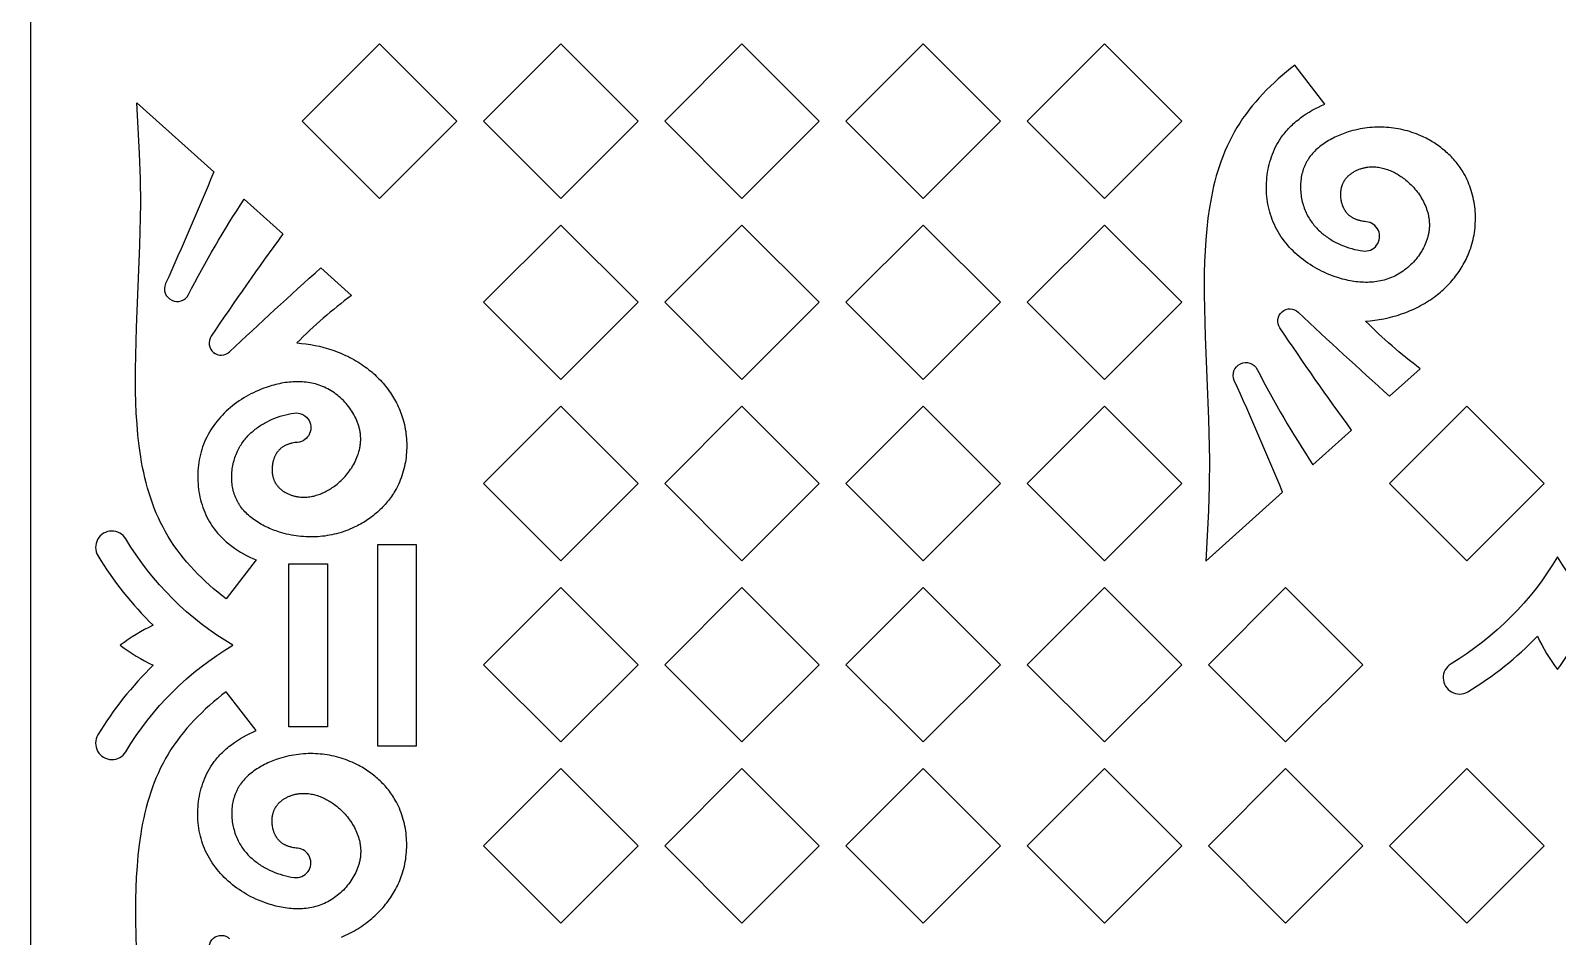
# Model space of a CAD drawing. Extents: x 15850 to 16789, y -660 to 1170.
# Drawn here: x 15850.3 to 16319.7, y -413.4 to -134.8 of the extents above; entities that cross this region are included whole.
import ezdxf

# ---------------------------------------------------------------- set-up
doc = ezdxf.new("R2010")
doc.units = 0
doc.layers.get('0').update_dxf_attribs({"linetype": 'CONTINUOUS'})

msp = doc.modelspace()

# ---------------------------------------------------------------- linework, layer by layer
for points in [[(15850.26, -659.93), (16789.06, -659.93), (16789.06, 1170.21), (15850.26, 1170.21)], [(15933.79, -162.68), (15957.55, -186.44), (15981.31, -162.68), (15957.55, -138.92)], [(15989.5, -162.68), (16013.26, -186.44), (16037.02, -162.68), (16013.26, -138.92)], [(16045.21, -162.68), (16068.97, -186.44), (16092.73, -162.68), (16068.97, -138.92)], [(16100.92, -162.68), (16124.68, -186.44), (16148.44, -162.68), (16124.68, -138.92)], [(16156.63, -162.68), (16180.39, -186.44), (16204.15, -162.68), (16180.39, -138.92)], [(15989.5, -218.39), (16013.26, -242.15), (16037.02, -218.39), (16013.26, -194.63)], [(16045.21, -218.39), (16068.97, -242.15), (16092.73, -218.39), (16068.97, -194.63)], [(16100.92, -218.39), (16124.68, -242.15), (16148.44, -218.39), (16124.68, -194.63)], [(16156.63, -218.39), (16180.39, -242.15), (16204.15, -218.39), (16180.39, -194.63)], [(15989.5, -274.09), (16013.26, -297.85), (16037.02, -274.09), (16013.26, -250.34)], [(16045.21, -274.09), (16068.97, -297.85), (16092.73, -274.09), (16068.97, -250.34)], [(16100.92, -274.09), (16124.68, -297.85), (16148.44, -274.09), (16124.68, -250.34)], [(16156.63, -274.09), (16180.39, -297.85), (16204.15, -274.09), (16180.39, -250.34)], [(16268.05, -274.09), (16291.81, -297.85), (16315.56, -274.09), (16291.81, -250.34)], [(15968.85, -292.83), (15968.85, -354.85), (15957.01, -354.85), (15957.01, -292.83)], [(15941.54, -298.79), (15941.54, -348.89), (15929.7, -348.89), (15929.7, -298.79)], [(15989.5, -329.8), (16013.26, -353.56), (16037.02, -329.8), (16013.26, -306.04)], [(16045.21, -329.8), (16068.97, -353.56), (16092.73, -329.8), (16068.97, -306.04)], [(16100.92, -329.8), (16124.68, -353.56), (16148.44, -329.8), (16124.68, -306.04)], [(16156.63, -329.8), (16180.39, -353.56), (16204.15, -329.8), (16180.39, -306.04)], [(16212.34, -329.8), (16236.1, -353.56), (16259.86, -329.8), (16236.1, -306.04)], [(15989.5, -385.51), (16013.26, -409.27), (16037.02, -385.51), (16013.26, -361.75)], [(16045.21, -385.51), (16068.97, -409.27), (16092.73, -385.51), (16068.97, -361.75)], [(16100.92, -385.51), (16124.68, -409.27), (16148.44, -385.51), (16124.68, -361.75)], [(16156.63, -385.51), (16180.39, -409.27), (16204.15, -385.51), (16180.39, -361.75)], [(16212.34, -385.51), (16236.1, -409.27), (16259.86, -385.51), (16236.1, -361.75)], [(16268.05, -385.51), (16291.81, -409.27), (16315.56, -385.51), (16291.81, -361.75)]]:
    msp.add_lwpolyline(points, close=True)
for points in [[(16238.92, -145.48), (16237.63, -146.49), (16236.35, -147.53), (16235.09, -148.59), (16233.85, -149.68), (16232.63, -150.8), (16231.43, -151.93), (16230.25, -153.1), (16229.1, -154.29), (16227.98, -155.5), (16226.89, -156.74), (16225.84, -158), (16224.81, -159.28), (16223.83, -160.59), (16222.88, -161.92), (16221.97, -163.28), (16221.11, -164.66), (16220.29, -166.06), (16219.52, -167.48), (16218.79, -168.92), (16218.1, -170.38), (16217.45, -171.87), (16216.85, -173.37), (16216.27, -174.88), (16215.74, -176.42), (16215.24, -177.97), (16214.78, -179.53), (16214.35, -181.11), (16213.96, -182.71), (16213.59, -184.31), (16213.26, -185.93), (16212.95, -187.55), (16212.68, -189.19), (16212.2, -192.49), (16211.82, -195.82), (16211.53, -199.17), (16211.32, -202.54), (16211.17, -205.91), (16211.09, -209.29), (16211.07, -216.02), (16211.37, -228.93), (16212.43, -254.28), (16212.67, -266.92), (16212.59, -274.66), (16212.34, -282.43), (16211.52, -297.96), (16235.16, -276.75, 0.007496), (16220.32, -242.41, -0.975292), (16227.35, -239.03, 0.027938), (16244.5, -268.38), (16256.39, -257.71, -0.009727), (16234.32, -226.22, -0.894674), (16239.99, -221.42, 0.006154), (16268.03, -247.26), (16277.47, -238.79, -0.038203), (16260.69, -224.16), (16262.08, -224.04), (16263.47, -223.88), (16264.87, -223.68), (16266.26, -223.43), (16267.64, -223.13), (16269.01, -222.78), (16270.37, -222.39), (16271.72, -221.96), (16272.39, -221.72), (16273.06, -221.47), (16273.72, -221.22), (16274.37, -220.94), (16275.02, -220.66), (16275.67, -220.37), (16276.31, -220.06), (16276.94, -219.74), (16277.57, -219.41), (16278.19, -219.07), (16278.81, -218.72), (16279.41, -218.35), (16280.01, -217.97), (16280.6, -217.58), (16281.19, -217.18), (16281.76, -216.76), (16282.25, -216.4), (16282.74, -216.02), (16283.22, -215.63), (16283.69, -215.24), (16284.15, -214.84), (16284.6, -214.43), (16285.05, -214.01), (16285.49, -213.58), (16285.92, -213.14), (16286.35, -212.7), (16286.76, -212.25), (16287.17, -211.79), (16287.57, -211.32), (16287.96, -210.85), (16288.34, -210.37), (16288.71, -209.88), (16289.07, -209.38), (16289.42, -208.88), (16289.76, -208.37), (16290.09, -207.85), (16290.41, -207.33), (16290.72, -206.8), (16291.01, -206.27), (16291.3, -205.73), (16291.57, -205.18), (16291.84, -204.63), (16292.09, -204.07), (16292.33, -203.5), (16292.56, -202.93), (16292.77, -202.36), (16292.98, -201.78), (16293.16, -201.19), (16293.37, -200.5), (16293.56, -199.81), (16293.73, -199.1), (16293.88, -198.4), (16294.01, -197.69), (16294.13, -196.97), (16294.23, -196.25), (16294.31, -195.53), (16294.37, -194.81), (16294.41, -194.08), (16294.44, -193.35), (16294.45, -192.63), (16294.44, -191.9), (16294.42, -191.17), (16294.37, -190.45), (16294.31, -189.72), (16294.23, -189), (16294.13, -188.28), (16294.02, -187.56), (16293.88, -186.85), (16293.73, -186.14), (16293.57, -185.44), (16293.38, -184.74), (16293.18, -184.04), (16292.95, -183.36), (16292.71, -182.68), (16292.46, -182.01), (16292.18, -181.35), (16291.89, -180.69), (16291.58, -180.05), (16291.25, -179.41), (16290.9, -178.79), (16290.63, -178.32), (16290.35, -177.87), (16290.06, -177.42), (16289.76, -176.98), (16289.45, -176.54), (16289.13, -176.11), (16288.8, -175.69), (16288.47, -175.27), (16288.12, -174.86), (16287.77, -174.46), (16287.41, -174.06), (16287.04, -173.67), (16286.66, -173.29), (16286.28, -172.92), (16285.89, -172.55), (16285.49, -172.19), (16285.09, -171.84), (16284.67, -171.49), (16284.26, -171.15), (16283.83, -170.82), (16283.4, -170.5), (16282.97, -170.19), (16282.52, -169.88), (16282.08, -169.58), (16281.62, -169.29), (16281.17, -169.01), (16280.7, -168.73), (16280.24, -168.47), (16279.77, -168.21), (16279.29, -167.96), (16278.33, -167.49), (16277.66, -167.18), (16276.99, -166.9), (16276.31, -166.63), (16275.63, -166.37), (16274.94, -166.13), (16274.25, -165.91), (16273.55, -165.7), (16272.84, -165.52), (16272.13, -165.34), (16271.42, -165.19), (16270.71, -165.05), (16269.99, -164.92), (16269.26, -164.82), (16268.54, -164.73), (16267.81, -164.65), (16267.08, -164.59), (16266.35, -164.56), (16265.61, -164.53), (16264.88, -164.53), (16264.14, -164.54), (16263.4, -164.57), (16262.67, -164.61), (16261.93, -164.67), (16261.19, -164.75), (16260.45, -164.85), (16259.72, -164.96), (16258.98, -165.09), (16258.25, -165.24), (16257.52, -165.41), (16256.79, -165.59), (16256.06, -165.79), (16255.33, -166.01), (16254.29, -166.36), (16253.77, -166.55), (16253.25, -166.75), (16252.74, -166.95), (16252.23, -167.17), (16251.73, -167.4), (16251.23, -167.63), (16250.74, -167.87), (16250.25, -168.13), (16249.77, -168.39), (16249.3, -168.66), (16248.83, -168.95), (16248.37, -169.24), (16247.92, -169.54), (16247.48, -169.85), (16247.05, -170.17), (16246.63, -170.5), (16246.22, -170.84), (16245.82, -171.19), (16245.43, -171.55), (16245.06, -171.92), (16244.69, -172.29), (16244.34, -172.68), (16244.01, -173.08), (16243.68, -173.49), (16243.37, -173.9), (16243.23, -174.11), (16243.08, -174.33), (16242.94, -174.55), (16242.8, -174.77), (16242.67, -174.99), (16242.54, -175.21), (16242.42, -175.44), (16242.3, -175.67), (16242.18, -175.9), (16242.07, -176.13), (16241.97, -176.36), (16241.87, -176.58), (16241.78, -176.81), (16241.69, -177.03), (16241.52, -177.49), (16241.37, -177.96), (16241.23, -178.44), (16241.11, -178.92), (16241, -179.4), (16240.91, -179.9), (16240.83, -180.39), (16240.77, -180.89), (16240.72, -181.39), (16240.68, -181.9), (16240.66, -182.41), (16240.66, -182.92), (16240.66, -183.43), (16240.69, -183.94), (16240.72, -184.45), (16240.77, -184.96), (16240.83, -185.47), (16240.91, -185.98), (16241, -186.48), (16241.1, -186.99), (16241.22, -187.49), (16241.35, -187.98), (16241.49, -188.48), (16241.65, -188.96), (16241.82, -189.45), (16242, -189.92), (16242.2, -190.39), (16242.4, -190.85), (16242.62, -191.31), (16242.85, -191.76), (16243.07, -192.14), (16243.29, -192.51), (16243.52, -192.88), (16243.75, -193.24), (16244, -193.6), (16244.26, -193.95), (16244.52, -194.29), (16244.79, -194.63), (16245.07, -194.96), (16245.35, -195.28), (16245.65, -195.6), (16245.94, -195.91), (16246.25, -196.21), (16246.56, -196.51), (16246.88, -196.8), (16247.21, -197.08), (16247.54, -197.36), (16247.88, -197.63), (16248.22, -197.89), (16248.57, -198.15), (16248.92, -198.4), (16249.28, -198.64), (16249.64, -198.88), (16250.01, -199.11), (16250.38, -199.33), (16250.75, -199.55), (16251.13, -199.75), (16251.51, -199.96), (16252.29, -200.34), (16253.07, -200.7), (16253.89, -201.04), (16254.72, -201.35), (16255.56, -201.63), (16256.4, -201.88), (16257.25, -202.1), (16258.11, -202.29), (16258.97, -202.46), (16259.83, -202.6, 1.025614), (16260.87, -193.61), (16260.47, -193.57), (16260.06, -193.51), (16259.66, -193.45), (16259.27, -193.37), (16259.07, -193.32), (16258.88, -193.28), (16258.69, -193.23), (16258.5, -193.17), (16258.31, -193.11), (16258.13, -193.05), (16257.94, -192.99), (16257.76, -192.92), (16257.58, -192.85), (16257.41, -192.77), (16257.23, -192.69), (16257.06, -192.61), (16256.89, -192.52), (16256.73, -192.43), (16256.56, -192.33), (16256.4, -192.23), (16256.24, -192.13), (16256.09, -192.02), (16255.94, -191.91), (16255.79, -191.79), (16255.64, -191.67), (16255.5, -191.55), (16255.37, -191.42), (16255.23, -191.28), (16255.13, -191.17), (16255.02, -191.06), (16254.92, -190.94), (16254.82, -190.82), (16254.73, -190.69), (16254.64, -190.57), (16254.55, -190.44), (16254.46, -190.31), (16254.37, -190.18), (16254.29, -190.04), (16254.21, -189.9), (16254.13, -189.76), (16254.06, -189.62), (16253.98, -189.48), (16253.91, -189.33), (16253.85, -189.18), (16253.78, -189.03), (16253.72, -188.88), (16253.66, -188.73), (16253.6, -188.58), (16253.55, -188.42), (16253.5, -188.26), (16253.45, -188.11), (16253.4, -187.95), (16253.31, -187.62), (16253.24, -187.3), (16253.18, -186.97), (16253.13, -186.64), (16253.09, -186.3), (16253.06, -185.97), (16253.04, -185.63), (16253.03, -185.3), (16253.04, -184.96), (16253.04, -184.79), (16253.05, -184.63), (16253.07, -184.46), (16253.08, -184.3), (16253.1, -184.13), (16253.12, -183.97), (16253.15, -183.8), (16253.17, -183.64), (16253.2, -183.48), (16253.24, -183.32), (16253.27, -183.16), (16253.31, -183), (16253.36, -182.84), (16253.4, -182.68), (16253.45, -182.53), (16253.5, -182.38), (16253.56, -182.22), (16253.62, -182.07), (16253.68, -181.93), (16253.74, -181.78), (16253.81, -181.63), (16253.88, -181.49), (16253.94, -181.38), (16253.99, -181.27), (16254.06, -181.17), (16254.12, -181.06), (16254.18, -180.96), (16254.25, -180.85), (16254.39, -180.65), (16254.53, -180.45), (16254.68, -180.26), (16254.84, -180.07), (16255, -179.88), (16255.17, -179.71), (16255.35, -179.53), (16255.53, -179.36), (16255.72, -179.2), (16255.91, -179.04), (16256.1, -178.89), (16256.3, -178.74), (16256.51, -178.6), (16256.71, -178.46), (16256.93, -178.33), (16257.14, -178.2), (16257.36, -178.08), (16257.58, -177.97), (16257.81, -177.85), (16258.03, -177.75), (16258.27, -177.65), (16258.5, -177.55), (16258.73, -177.46), (16258.97, -177.38), (16259.21, -177.3), (16259.44, -177.22), (16259.68, -177.16), (16259.92, -177.09), (16260.17, -177.03), (16260.37, -176.99), (16260.57, -176.95), (16260.77, -176.91), (16260.98, -176.88), (16261.18, -176.85), (16261.38, -176.82), (16261.79, -176.78), (16262.2, -176.76), (16262.6, -176.74), (16263.01, -176.74), (16263.42, -176.76), (16263.82, -176.78), (16264.23, -176.82), (16264.64, -176.88), (16265.04, -176.94), (16265.44, -177.02), (16265.84, -177.11), (16266.24, -177.21), (16266.64, -177.32), (16267.04, -177.44), (16267.43, -177.58), (16267.82, -177.72), (16268.21, -177.88), (16268.6, -178.04), (16268.98, -178.21), (16269.36, -178.4), (16269.74, -178.59), (16270.11, -178.79), (16270.48, -179.01), (16270.84, -179.23), (16271.2, -179.45), (16271.56, -179.69), (16271.91, -179.93), (16272.26, -180.19), (16272.6, -180.45), (16273.04, -180.8), (16273.48, -181.16), (16273.9, -181.53), (16274.31, -181.91), (16274.71, -182.31), (16275.11, -182.71), (16275.49, -183.13), (16275.86, -183.55), (16276.21, -183.98), (16276.56, -184.42), (16276.89, -184.87), (16277.21, -185.33), (16277.52, -185.79), (16277.81, -186.26), (16278.09, -186.74), (16278.35, -187.22), (16278.6, -187.71), (16278.83, -188.21), (16279.05, -188.71), (16279.25, -189.21), (16279.44, -189.72), (16279.61, -190.23), (16279.76, -190.75), (16279.89, -191.27), (16280, -191.79), (16280.05, -192.05), (16280.1, -192.31), (16280.14, -192.58), (16280.18, -192.84), (16280.21, -193.1), (16280.24, -193.37), (16280.26, -193.63), (16280.27, -193.89), (16280.29, -194.16), (16280.29, -194.42), (16280.29, -194.69), (16280.29, -194.95), (16280.28, -195.22), (16280.27, -195.48), (16280.25, -195.76), (16280.22, -196.05), (16280.19, -196.34), (16280.15, -196.62), (16280.1, -196.9), (16280.05, -197.19), (16279.99, -197.47), (16279.93, -197.75), (16279.86, -198.03), (16279.79, -198.32), (16279.71, -198.6), (16279.63, -198.87), (16279.54, -199.15), (16279.44, -199.43), (16279.34, -199.71), (16279.24, -199.98), (16279.01, -200.52), (16278.77, -201.06), (16278.5, -201.6), (16278.22, -202.12), (16277.92, -202.64), (16277.6, -203.15), (16277.27, -203.65), (16276.92, -204.15), (16276.56, -204.63), (16276.18, -205.1), (16275.78, -205.56), (16275.38, -206.01), (16274.96, -206.45), (16274.52, -206.88), (16274.08, -207.29), (16273.63, -207.69), (16273.16, -208.07), (16272.68, -208.44), (16272.2, -208.8), (16271.71, -209.14), (16271.2, -209.46), (16270.69, -209.76), (16270.18, -210.05), (16269.66, -210.32), (16269.12, -210.57), (16268.59, -210.8), (16268.04, -211.01), (16267.49, -211.21), (16266.94, -211.39), (16266.38, -211.55), (16265.82, -211.69), (16265.26, -211.82), (16264.69, -211.93), (16264.12, -212.02), (16263.54, -212.1), (16262.96, -212.16), (16262.38, -212.2), (16261.8, -212.23), (16261.22, -212.25), (16260.63, -212.25), (16260.04, -212.23), (16259.46, -212.21), (16258.87, -212.16), (16258.28, -212.11), (16257.69, -212.04), (16257.1, -211.96), (16256.51, -211.87), (16255.92, -211.76), (16255.34, -211.64), (16254.75, -211.51), (16254.17, -211.37), (16253.58, -211.22), (16253, -211.06), (16252.43, -210.89), (16251.28, -210.51), (16250.48, -210.22), (16249.68, -209.92), (16248.89, -209.59), (16248.1, -209.24), (16247.33, -208.88), (16246.57, -208.5), (16245.82, -208.1), (16245.07, -207.68), (16244.34, -207.25), (16243.62, -206.8), (16242.92, -206.33), (16242.22, -205.84), (16241.54, -205.34), (16240.88, -204.82), (16240.23, -204.29), (16239.59, -203.74), (16238.97, -203.17), (16238.37, -202.59), (16237.78, -202), (16237.21, -201.39), (16236.66, -200.76), (16236.13, -200.12), (16235.62, -199.47), (16235.13, -198.8), (16234.66, -198.11), (16234.21, -197.42), (16233.78, -196.71), (16233.37, -195.98), (16232.99, -195.25), (16232.63, -194.5), (16232.29, -193.74), (16231.98, -192.96), (16231.7, -192.2), (16231.45, -191.43), (16231.22, -190.65), (16231.01, -189.86), (16230.83, -189.06), (16230.67, -188.26), (16230.53, -187.45), (16230.42, -186.63), (16230.33, -185.81), (16230.26, -184.99), (16230.22, -184.16), (16230.2, -183.34), (16230.2, -182.51), (16230.23, -181.68), (16230.28, -180.85), (16230.35, -180.03), (16230.45, -179.21), (16230.56, -178.39), (16230.71, -177.58), (16230.87, -176.77), (16231.06, -175.97), (16231.27, -175.18), (16231.51, -174.39), (16231.76, -173.62), (16232.04, -172.85), (16232.35, -172.1), (16232.67, -171.35), (16233.02, -170.62), (16233.4, -169.91), (16233.79, -169.21), (16234.21, -168.52), (16234.43, -168.18), (16234.65, -167.85), (16234.96, -167.41), (16235.28, -166.97), (16235.61, -166.55), (16235.95, -166.13), (16236.3, -165.72), (16236.65, -165.32), (16237.02, -164.92), (16237.39, -164.53), (16237.78, -164.15), (16238.17, -163.78), (16238.56, -163.41), (16238.97, -163.06), (16239.38, -162.71), (16239.8, -162.36), (16240.22, -162.03), (16240.66, -161.7), (16241.53, -161.07), (16242.43, -160.47), (16243.35, -159.89), (16244.29, -159.35), (16245.24, -158.83), (16246.2, -158.34), (16247.17, -157.88), (16248.14, -157.45)], [(15910.38, -309.57), (15909.09, -308.56), (15907.81, -307.52), (15906.55, -306.46), (15905.31, -305.37), (15904.09, -304.26), (15902.89, -303.12), (15901.71, -301.95), (15900.56, -300.77), (15899.44, -299.55), (15898.35, -298.31), (15897.3, -297.05), (15896.27, -295.77), (15895.29, -294.46), (15894.34, -293.13), (15893.43, -291.77), (15892.57, -290.4), (15891.75, -289), (15890.98, -287.57), (15890.25, -286.13), (15889.56, -284.67), (15888.91, -283.19), (15888.3, -281.69), (15887.73, -280.17), (15887.2, -278.63), (15886.7, -277.08), (15886.24, -275.52), (15885.81, -273.94), (15885.42, -272.35), (15885.05, -270.74), (15884.72, -269.13), (15884.41, -267.5), (15884.14, -265.86), (15883.66, -262.56), (15883.28, -259.23), (15882.99, -255.88), (15882.78, -252.52), (15882.63, -249.14), (15882.55, -245.77), (15882.53, -239.04), (15882.83, -226.12), (15883.89, -200.77), (15884.13, -188.13), (15884.04, -180.39), (15883.8, -172.62), (15882.98, -157.09), (15906.62, -178.3, -0.007496), (15891.78, -212.64, 0.975292), (15898.81, -216.02, -0.027938), (15915.96, -186.67), (15927.85, -197.34, 0.009727), (15905.78, -228.83, 0.894674), (15911.45, -233.63, -0.006154), (15939.49, -207.79), (15948.93, -216.26, 0.038203), (15932.14, -230.89), (15933.54, -231.01), (15934.93, -231.17), (15936.33, -231.38), (15937.71, -231.63), (15939.1, -231.92), (15940.47, -232.27), (15941.83, -232.66), (15943.18, -233.09), (15943.85, -233.33), (15944.52, -233.58), (15945.18, -233.84), (15945.83, -234.11), (15946.48, -234.39), (15947.13, -234.69), (15947.77, -234.99), (15948.4, -235.31), (15949.03, -235.64), (15949.65, -235.98), (15950.26, -236.34), (15950.87, -236.7), (15951.47, -237.08), (15952.06, -237.47), (15952.65, -237.87), (15953.22, -238.29), (15953.71, -238.66), (15954.2, -239.03), (15954.67, -239.42), (15955.14, -239.81), (15955.61, -240.22), (15956.06, -240.63), (15956.51, -241.05), (15956.95, -241.47), (15957.38, -241.91), (15957.81, -242.35), (15958.22, -242.81), (15958.63, -243.26), (15959.03, -243.73), (15959.42, -244.21), (15959.8, -244.69), (15960.17, -245.18), (15960.53, -245.67), (15960.88, -246.17), (15961.22, -246.68), (15961.55, -247.2), (15961.87, -247.72), (15962.17, -248.25), (15962.47, -248.79), (15962.76, -249.33), (15963.03, -249.87), (15963.3, -250.43), (15963.55, -250.99), (15963.79, -251.55), (15964.02, -252.12), (15964.23, -252.7), (15964.43, -253.28), (15964.62, -253.86), (15964.83, -254.55), (15965.02, -255.25), (15965.19, -255.95), (15965.34, -256.66), (15965.47, -257.37), (15965.59, -258.08), (15965.68, -258.8), (15965.76, -259.52), (15965.83, -260.25), (15965.87, -260.97), (15965.9, -261.7), (15965.91, -262.43), (15965.9, -263.15), (15965.87, -263.88), (15965.83, -264.61), (15965.77, -265.33), (15965.69, -266.05), (15965.59, -266.77), (15965.48, -267.49), (15965.34, -268.2), (15965.19, -268.91), (15965.03, -269.62), (15964.84, -270.31), (15964.64, -271.01), (15964.41, -271.69), (15964.17, -272.37), (15963.92, -273.04), (15963.64, -273.71), (15963.35, -274.36), (15963.04, -275.01), (15962.71, -275.64), (15962.36, -276.27), (15962.09, -276.73), (15961.81, -277.18), (15961.52, -277.63), (15961.22, -278.08), (15960.91, -278.51), (15960.59, -278.94), (15960.26, -279.36), (15959.93, -279.78), (15959.58, -280.19), (15959.23, -280.59), (15958.87, -280.99), (15958.5, -281.38), (15958.12, -281.76), (15957.74, -282.14), (15957.35, -282.5), (15956.95, -282.86), (15956.55, -283.22), (15956.13, -283.56), (15955.72, -283.9), (15955.29, -284.23), (15954.86, -284.55), (15954.43, -284.87), (15953.98, -285.17), (15953.54, -285.47), (15953.08, -285.76), (15952.63, -286.04), (15952.16, -286.32), (15951.7, -286.58), (15951.23, -286.84), (15950.75, -287.09), (15949.79, -287.57), (15949.12, -287.87), (15948.45, -288.16), (15947.77, -288.43), (15947.09, -288.68), (15946.4, -288.92), (15945.71, -289.14), (15945.01, -289.35), (15944.3, -289.54), (15943.59, -289.71), (15942.88, -289.87), (15942.17, -290.01), (15941.45, -290.13), (15940.72, -290.24), (15940, -290.33), (15939.27, -290.4), (15938.54, -290.46), (15937.81, -290.5), (15937.07, -290.52), (15936.34, -290.53), (15935.6, -290.52), (15934.86, -290.49), (15934.13, -290.44), (15933.39, -290.38), (15932.65, -290.3), (15931.91, -290.2), (15931.18, -290.09), (15930.44, -289.96), (15929.71, -289.81), (15928.98, -289.64), (15928.25, -289.46), (15927.52, -289.26), (15926.79, -289.04), (15925.75, -288.69), (15925.23, -288.5), (15924.71, -288.31), (15924.2, -288.1), (15923.69, -287.88), (15923.19, -287.66), (15922.69, -287.42), (15922.2, -287.18), (15921.71, -286.92), (15921.23, -286.66), (15920.76, -286.39), (15920.29, -286.11), (15919.83, -285.81), (15919.38, -285.51), (15918.94, -285.2), (15918.51, -284.88), (15918.09, -284.55), (15917.68, -284.21), (15917.28, -283.86), (15916.89, -283.51), (15916.52, -283.14), (15916.15, -282.76), (15915.8, -282.37), (15915.46, -281.97), (15915.14, -281.57), (15914.83, -281.15), (15914.69, -280.94), (15914.54, -280.72), (15914.4, -280.51), (15914.26, -280.29), (15914.13, -280.06), (15914, -279.84), (15913.88, -279.61), (15913.76, -279.38), (15913.64, -279.15), (15913.53, -278.92), (15913.43, -278.7), (15913.33, -278.47), (15913.24, -278.25), (15913.15, -278.02), (15912.98, -277.56), (15912.83, -277.09), (15912.69, -276.61), (15912.57, -276.13), (15912.46, -275.65), (15912.37, -275.16), (15912.29, -274.66), (15912.23, -274.16), (15912.18, -273.66), (15912.14, -273.15), (15912.12, -272.65), (15912.12, -272.14), (15912.12, -271.63), (15912.15, -271.11), (15912.18, -270.6), (15912.23, -270.09), (15912.29, -269.58), (15912.37, -269.07), (15912.46, -268.57), (15912.56, -268.07), (15912.68, -267.57), (15912.81, -267.07), (15912.95, -266.58), (15913.11, -266.09), (15913.28, -265.61), (15913.46, -265.13), (15913.66, -264.66), (15913.86, -264.2), (15914.08, -263.74), (15914.31, -263.29), (15914.53, -262.91), (15914.75, -262.54), (15914.98, -262.17), (15915.21, -261.81), (15915.46, -261.45), (15915.71, -261.1), (15915.98, -260.76), (15916.25, -260.42), (15916.53, -260.09), (15916.81, -259.77), (15917.1, -259.45), (15917.4, -259.14), (15917.71, -258.84), (15918.02, -258.54), (15918.34, -258.25), (15918.67, -257.97), (15919, -257.69), (15919.34, -257.42), (15919.68, -257.16), (15920.03, -256.9), (15920.38, -256.66), (15920.74, -256.41), (15921.1, -256.18), (15921.47, -255.95), (15921.84, -255.72), (15922.21, -255.51), (15922.59, -255.3), (15922.97, -255.09), (15923.75, -254.71), (15924.53, -254.35), (15925.35, -254.02), (15926.18, -253.71), (15927.01, -253.43), (15927.86, -253.17), (15928.71, -252.95), (15929.57, -252.76), (15930.43, -252.59), (15931.29, -252.46, -1.025614), (15932.33, -261.44), (15931.93, -261.49), (15931.52, -261.54), (15931.12, -261.61), (15930.73, -261.68), (15930.53, -261.73), (15930.34, -261.78), (15930.15, -261.83), (15929.96, -261.88), (15929.77, -261.94), (15929.59, -262), (15929.4, -262.06), (15929.22, -262.13), (15929.04, -262.2), (15928.87, -262.28), (15928.69, -262.36), (15928.52, -262.44), (15928.35, -262.53), (15928.18, -262.62), (15928.02, -262.72), (15927.86, -262.82), (15927.7, -262.92), (15927.55, -263.03), (15927.4, -263.14), (15927.25, -263.26), (15927.1, -263.38), (15926.96, -263.51), (15926.82, -263.64), (15926.69, -263.77), (15926.59, -263.88), (15926.48, -264), (15926.38, -264.11), (15926.28, -264.24), (15926.19, -264.36), (15926.1, -264.48), (15926.01, -264.61), (15925.92, -264.74), (15925.83, -264.88), (15925.75, -265.01), (15925.67, -265.15), (15925.59, -265.29), (15925.52, -265.43), (15925.44, -265.58), (15925.37, -265.72), (15925.3, -265.87), (15925.24, -266.02), (15925.18, -266.17), (15925.12, -266.32), (15925.06, -266.48), (15925.01, -266.63), (15924.95, -266.79), (15924.91, -266.95), (15924.86, -267.11), (15924.77, -267.43), (15924.7, -267.75), (15924.64, -268.08), (15924.59, -268.42), (15924.55, -268.75), (15924.52, -269.08), (15924.5, -269.42), (15924.49, -269.76), (15924.5, -270.09), (15924.5, -270.26), (15924.51, -270.42), (15924.53, -270.59), (15924.54, -270.76), (15924.56, -270.92), (15924.58, -271.09), (15924.61, -271.25), (15924.63, -271.41), (15924.66, -271.58), (15924.7, -271.74), (15924.73, -271.9), (15924.77, -272.05), (15924.82, -272.21), (15924.86, -272.37), (15924.91, -272.52), (15924.96, -272.68), (15925.02, -272.83), (15925.07, -272.98), (15925.14, -273.13), (15925.2, -273.27), (15925.27, -273.42), (15925.34, -273.56), (15925.39, -273.67), (15925.45, -273.78), (15925.51, -273.89), (15925.58, -273.99), (15925.64, -274.1), (15925.71, -274.2), (15925.85, -274.4), (15925.99, -274.6), (15926.14, -274.8), (15926.3, -274.98), (15926.46, -275.17), (15926.63, -275.35), (15926.81, -275.52), (15926.99, -275.69), (15927.17, -275.85), (15927.37, -276.01), (15927.56, -276.16), (15927.76, -276.31), (15927.96, -276.45), (15928.17, -276.59), (15928.39, -276.72), (15928.6, -276.85), (15928.82, -276.97), (15929.04, -277.09), (15929.27, -277.2), (15929.49, -277.3), (15929.72, -277.4), (15929.96, -277.5), (15930.19, -277.59), (15930.43, -277.67), (15930.66, -277.75), (15930.9, -277.83), (15931.14, -277.9), (15931.38, -277.96), (15931.63, -278.02), (15931.83, -278.06), (15932.03, -278.1), (15932.23, -278.14), (15932.44, -278.17), (15932.64, -278.2), (15932.84, -278.23), (15933.25, -278.27), (15933.66, -278.3), (15934.06, -278.31), (15934.47, -278.31), (15934.88, -278.29), (15935.28, -278.27), (15935.69, -278.23), (15936.09, -278.18), (15936.5, -278.11), (15936.9, -278.03), (15937.3, -277.94), (15937.7, -277.84), (15938.1, -277.73), (15938.5, -277.61), (15938.89, -277.48), (15939.28, -277.33), (15939.67, -277.18), (15940.06, -277.01), (15940.44, -276.84), (15940.82, -276.65), (15941.19, -276.46), (15941.57, -276.26), (15941.94, -276.05), (15942.3, -275.83), (15942.66, -275.6), (15943.02, -275.36), (15943.37, -275.12), (15943.72, -274.87), (15944.06, -274.61), (15944.5, -274.26), (15944.94, -273.9), (15945.36, -273.52), (15945.77, -273.14), (15946.17, -272.75), (15946.57, -272.34), (15946.95, -271.93), (15947.31, -271.5), (15947.67, -271.07), (15948.02, -270.63), (15948.35, -270.18), (15948.67, -269.73), (15948.98, -269.26), (15949.27, -268.79), (15949.55, -268.31), (15949.81, -267.83), (15950.06, -267.34), (15950.29, -266.84), (15950.51, -266.34), (15950.71, -265.84), (15950.9, -265.33), (15951.06, -264.82), (15951.22, -264.3), (15951.35, -263.78), (15951.46, -263.26), (15951.51, -263), (15951.56, -262.74), (15951.6, -262.48), (15951.64, -262.21), (15951.67, -261.95), (15951.7, -261.69), (15951.72, -261.42), (15951.73, -261.16), (15951.75, -260.89), (15951.75, -260.63), (15951.75, -260.37), (15951.75, -260.1), (15951.74, -259.84), (15951.73, -259.57), (15951.71, -259.29), (15951.68, -259), (15951.65, -258.72), (15951.61, -258.43), (15951.56, -258.15), (15951.51, -257.86), (15951.45, -257.58), (15951.39, -257.3), (15951.32, -257.02), (15951.25, -256.74), (15951.17, -256.46), (15951.09, -256.18), (15951, -255.9), (15950.9, -255.62), (15950.8, -255.35), (15950.7, -255.07), (15950.47, -254.53), (15950.23, -253.99), (15949.96, -253.45), (15949.68, -252.93), (15949.38, -252.41), (15949.06, -251.9), (15948.73, -251.4), (15948.38, -250.9), (15948.02, -250.42), (15947.64, -249.95), (15947.24, -249.49), (15946.84, -249.04), (15946.42, -248.6), (15945.98, -248.17), (15945.54, -247.76), (15945.08, -247.36), (15944.62, -246.98), (15944.14, -246.61), (15943.66, -246.25), (15943.17, -245.92), (15942.66, -245.59), (15942.15, -245.29), (15941.64, -245), (15941.12, -244.74), (15940.58, -244.48), (15940.05, -244.25), (15939.5, -244.04), (15938.95, -243.84), (15938.4, -243.66), (15937.84, -243.5), (15937.28, -243.36), (15936.72, -243.24), (15936.15, -243.13), (15935.58, -243.03), (15935, -242.96), (15934.42, -242.9), (15933.84, -242.85), (15933.26, -242.82), (15932.68, -242.81), (15932.09, -242.81), (15931.5, -242.82), (15930.91, -242.85), (15930.33, -242.89), (15929.74, -242.94), (15929.15, -243.01), (15928.56, -243.09), (15927.97, -243.19), (15927.38, -243.29), (15926.8, -243.41), (15926.21, -243.54), (15925.63, -243.68), (15925.04, -243.83), (15924.46, -243.99), (15923.89, -244.16), (15922.74, -244.54), (15921.93, -244.83), (15921.14, -245.14), (15920.35, -245.46), (15919.56, -245.81), (15918.79, -246.17), (15918.03, -246.55), (15917.27, -246.95), (15916.53, -247.37), (15915.8, -247.8), (15915.08, -248.26), (15914.38, -248.72), (15913.68, -249.21), (15913, -249.71), (15912.34, -250.23), (15911.68, -250.76), (15911.05, -251.31), (15910.43, -251.88), (15909.83, -252.46), (15909.24, -253.05), (15908.67, -253.67), (15908.12, -254.29), (15907.59, -254.93), (15907.08, -255.59), (15906.59, -256.26), (15906.12, -256.94), (15905.66, -257.64), (15905.24, -258.35), (15904.83, -259.07), (15904.45, -259.8), (15904.09, -260.55), (15903.75, -261.32), (15903.44, -262.09), (15903.16, -262.85), (15902.91, -263.62), (15902.68, -264.4), (15902.47, -265.19), (15902.29, -265.99), (15902.13, -266.79), (15901.99, -267.6), (15901.88, -268.42), (15901.79, -269.24), (15901.72, -270.06), (15901.68, -270.89), (15901.66, -271.72), (15901.66, -272.54), (15901.69, -273.37), (15901.74, -274.2), (15901.81, -275.02), (15901.9, -275.84), (15902.02, -276.66), (15902.17, -277.47), (15902.33, -278.28), (15902.52, -279.08), (15902.73, -279.87), (15902.97, -280.66), (15903.22, -281.44), (15903.5, -282.2), (15903.81, -282.96), (15904.13, -283.7), (15904.48, -284.43), (15904.85, -285.14), (15905.25, -285.85), (15905.67, -286.53), (15905.88, -286.87), (15906.11, -287.2), (15906.42, -287.64), (15906.74, -288.08), (15907.07, -288.5), (15907.41, -288.92), (15907.76, -289.33), (15908.11, -289.74), (15908.48, -290.13), (15908.85, -290.52), (15909.24, -290.9), (15909.63, -291.27), (15910.02, -291.64), (15910.43, -292), (15910.84, -292.35), (15911.26, -292.69), (15911.68, -293.02), (15912.11, -293.35), (15912.99, -293.98), (15913.89, -294.59), (15914.81, -295.16), (15915.75, -295.71), (15916.69, -296.22), (15917.65, -296.71), (15918.62, -297.17), (15919.6, -297.6)], [(15912.47, -323.84, -0.12469), (15879.55, -291.13, 1), (15870.97, -296.28, 0.065745), (15888, -317.69, 0.052644), (15877.84, -323.84, 0.052644), (15888, -329.99, 0.065745), (15870.97, -351.4, 1), (15879.55, -356.55, -0.12469)], [(16319.66, -296.62, -0.12469), (16286.95, -329.54, 1), (16292.1, -338.11, 0.065745), (16313.51, -321.08, 0.052644), (16319.66, -331.25, 0.052644), (16325.81, -321.08, 0.065745), (16347.22, -338.11, 1), (16352.37, -329.54, -0.12469)]]:
    msp.add_lwpolyline(points, format="xyb", close=True)
for points in [[(15945.83, -413.57), (15946.48, -413.29), (15947.13, -412.99), (15947.77, -412.69), (15948.4, -412.37), (15949.03, -412.04), (15949.65, -411.7), (15950.26, -411.34), (15950.87, -410.98), (15951.47, -410.6), (15952.06, -410.21), (15952.65, -409.81), (15953.22, -409.39), (15953.71, -409.02), (15954.2, -408.65), (15954.67, -408.26), (15955.14, -407.87), (15955.61, -407.46), (15956.06, -407.05), (15956.51, -406.63), (15956.95, -406.2), (15957.38, -405.77), (15957.81, -405.32), (15958.22, -404.87), (15958.63, -404.41), (15959.03, -403.95), (15959.42, -403.47), (15959.8, -402.99), (15960.17, -402.5), (15960.53, -402.01), (15960.88, -401.51), (15961.22, -401), (15961.55, -400.48), (15961.87, -399.96), (15962.17, -399.43), (15962.47, -398.89), (15962.76, -398.35), (15963.03, -397.81), (15963.3, -397.25), (15963.55, -396.69), (15963.79, -396.13), (15964.02, -395.56), (15964.23, -394.98), (15964.43, -394.4), (15964.62, -393.82), (15964.83, -393.13), (15965.02, -392.43), (15965.19, -391.73), (15965.34, -391.02), (15965.47, -390.31), (15965.59, -389.6), (15965.68, -388.88), (15965.76, -388.16), (15965.83, -387.43), (15965.87, -386.71), (15965.9, -385.98), (15965.91, -385.25), (15965.9, -384.53), (15965.87, -383.8), (15965.83, -383.07), (15965.77, -382.35), (15965.69, -381.62), (15965.59, -380.9), (15965.48, -380.19), (15965.34, -379.48), (15965.19, -378.77), (15965.03, -378.06), (15964.84, -377.36), (15964.64, -376.67), (15964.41, -375.99), (15964.17, -375.31), (15963.92, -374.64), (15963.64, -373.97), (15963.35, -373.32), (15963.04, -372.67), (15962.71, -372.04), (15962.36, -371.41), (15962.09, -370.95), (15961.81, -370.5), (15961.52, -370.05), (15961.22, -369.6), (15960.91, -369.17), (15960.59, -368.74), (15960.26, -368.31), (15959.93, -367.9), (15959.58, -367.49), (15959.23, -367.08), (15958.87, -366.69), (15958.5, -366.3), (15958.12, -365.92), (15957.74, -365.54), (15957.35, -365.18), (15956.95, -364.82), (15956.55, -364.46), (15956.13, -364.12), (15955.72, -363.78), (15955.29, -363.45), (15954.86, -363.13), (15954.43, -362.81), (15953.98, -362.51), (15953.54, -362.21), (15953.08, -361.92), (15952.63, -361.64), (15952.16, -361.36), (15951.7, -361.09), (15951.23, -360.84), (15950.75, -360.59), (15949.79, -360.11), (15949.12, -359.81), (15948.45, -359.52), (15947.77, -359.25), (15947.09, -359), (15946.4, -358.76), (15945.71, -358.54), (15945.01, -358.33), (15944.3, -358.14), (15943.59, -357.97), (15942.88, -357.81), (15942.17, -357.67), (15941.45, -357.55), (15940.72, -357.44), (15940, -357.35), (15939.27, -357.28), (15938.54, -357.22), (15937.81, -357.18), (15937.07, -357.16), (15936.34, -357.15), (15935.6, -357.16), (15934.86, -357.19), (15934.13, -357.24), (15933.39, -357.3), (15932.65, -357.38), (15931.91, -357.48), (15931.18, -357.59), (15930.44, -357.72), (15929.71, -357.87), (15928.98, -358.04), (15928.25, -358.22), (15927.52, -358.42), (15926.79, -358.64), (15925.75, -358.99), (15925.23, -359.18), (15924.71, -359.37), (15924.2, -359.58), (15923.69, -359.8), (15923.19, -360.02), (15922.69, -360.26), (15922.2, -360.5), (15921.71, -360.75), (15921.23, -361.02), (15920.76, -361.29), (15920.29, -361.57), (15919.83, -361.86), (15919.38, -362.17), (15918.94, -362.48), (15918.51, -362.8), (15918.09, -363.13), (15917.68, -363.47), (15917.28, -363.81), (15916.89, -364.17), (15916.52, -364.54), (15916.15, -364.92), (15915.8, -365.31), (15915.46, -365.71), (15915.14, -366.11), (15914.83, -366.53), (15914.69, -366.74), (15914.54, -366.96), (15914.4, -367.17), (15914.26, -367.39), (15914.13, -367.61), (15914, -367.84), (15913.88, -368.07), (15913.76, -368.29), (15913.64, -368.53), (15913.53, -368.76), (15913.43, -368.98), (15913.33, -369.21), (15913.24, -369.43), (15913.15, -369.66), (15912.98, -370.12), (15912.83, -370.59), (15912.69, -371.06), (15912.57, -371.55), (15912.46, -372.03), (15912.37, -372.52), (15912.29, -373.02), (15912.23, -373.52), (15912.18, -374.02), (15912.14, -374.53), (15912.12, -375.03), (15912.12, -375.54), (15912.12, -376.05), (15912.15, -376.56), (15912.18, -377.08), (15912.23, -377.59), (15912.29, -378.1), (15912.37, -378.6), (15912.46, -379.11), (15912.56, -379.61), (15912.68, -380.11), (15912.81, -380.61), (15912.95, -381.1), (15913.11, -381.59), (15913.28, -382.07), (15913.46, -382.55), (15913.66, -383.02), (15913.86, -383.48), (15914.08, -383.94), (15914.31, -384.38), (15914.53, -384.77), (15914.75, -385.14), (15914.98, -385.51), (15915.21, -385.87), (15915.46, -386.23), (15915.71, -386.58), (15915.98, -386.92), (15916.25, -387.26), (15916.53, -387.58), (15916.81, -387.91), (15917.1, -388.22), (15917.4, -388.53), (15917.71, -388.84), (15918.02, -389.13), (15918.34, -389.42), (15918.67, -389.71), (15919, -389.98), (15919.34, -390.25), (15919.68, -390.52), (15920.03, -390.77), (15920.38, -391.02), (15920.74, -391.27), (15921.1, -391.5), (15921.47, -391.73), (15921.84, -391.96), (15922.21, -392.17), (15922.59, -392.38), (15922.97, -392.58), (15923.75, -392.97), (15924.53, -393.33), (15925.35, -393.66), (15926.18, -393.97), (15927.01, -394.25), (15927.86, -394.5), (15928.71, -394.73), (15929.57, -394.92), (15930.43, -395.09), (15931.29, -395.22, 1.025614), (15932.33, -386.24), (15931.93, -386.19), (15931.52, -386.14), (15931.12, -386.07), (15930.73, -386), (15930.53, -385.95), (15930.34, -385.9), (15930.15, -385.85), (15929.96, -385.8), (15929.77, -385.74), (15929.59, -385.68), (15929.4, -385.62), (15929.22, -385.55), (15929.04, -385.47), (15928.87, -385.4), (15928.69, -385.32), (15928.52, -385.24), (15928.35, -385.15), (15928.18, -385.06), (15928.02, -384.96), (15927.86, -384.86), (15927.7, -384.76), (15927.55, -384.65), (15927.4, -384.54), (15927.25, -384.42), (15927.1, -384.3), (15926.96, -384.17), (15926.82, -384.04), (15926.69, -383.91), (15926.59, -383.8), (15926.48, -383.68), (15926.38, -383.56), (15926.28, -383.44), (15926.19, -383.32), (15926.1, -383.19), (15926.01, -383.07), (15925.92, -382.94), (15925.83, -382.8), (15925.75, -382.67), (15925.67, -382.53), (15925.59, -382.39), (15925.52, -382.25), (15925.44, -382.1), (15925.37, -381.96), (15925.3, -381.81), (15925.24, -381.66), (15925.18, -381.51), (15925.12, -381.36), (15925.06, -381.2), (15925.01, -381.05), (15924.95, -380.89), (15924.91, -380.73), (15924.86, -380.57), (15924.77, -380.25), (15924.7, -379.92), (15924.64, -379.6), (15924.59, -379.26), (15924.55, -378.93), (15924.52, -378.59), (15924.5, -378.26), (15924.49, -377.92), (15924.5, -377.59), (15924.5, -377.42), (15924.51, -377.25), (15924.53, -377.09), (15924.54, -376.92), (15924.56, -376.76), (15924.58, -376.59), (15924.61, -376.43), (15924.63, -376.27), (15924.66, -376.1), (15924.7, -375.94), (15924.73, -375.78), (15924.77, -375.62), (15924.82, -375.47), (15924.86, -375.31), (15924.91, -375.16), (15924.96, -375), (15925.02, -374.85), (15925.07, -374.7), (15925.14, -374.55), (15925.2, -374.41), (15925.27, -374.26), (15925.34, -374.12), (15925.39, -374.01), (15925.45, -373.9), (15925.51, -373.79), (15925.58, -373.69), (15925.64, -373.58), (15925.71, -373.48), (15925.85, -373.27), (15925.99, -373.08), (15926.14, -372.88), (15926.3, -372.69), (15926.46, -372.51), (15926.63, -372.33), (15926.81, -372.16), (15926.99, -371.99), (15927.17, -371.83), (15927.37, -371.67), (15927.56, -371.52), (15927.76, -371.37), (15927.96, -371.23), (15928.17, -371.09), (15928.39, -370.96), (15928.6, -370.83), (15928.82, -370.71), (15929.04, -370.59), (15929.27, -370.48), (15929.49, -370.38), (15929.72, -370.28), (15929.96, -370.18), (15930.19, -370.09), (15930.43, -370), (15930.66, -369.93), (15930.9, -369.85), (15931.14, -369.78), (15931.38, -369.72), (15931.63, -369.66), (15931.83, -369.62), (15932.03, -369.58), (15932.23, -369.54), (15932.44, -369.51), (15932.64, -369.48), (15932.84, -369.45), (15933.25, -369.41), (15933.66, -369.38), (15934.06, -369.37), (15934.47, -369.37), (15934.88, -369.38), (15935.28, -369.41), (15935.69, -369.45), (15936.09, -369.5), (15936.5, -369.57), (15936.9, -369.65), (15937.3, -369.73), (15937.7, -369.83), (15938.1, -369.95), (15938.5, -370.07), (15938.89, -370.2), (15939.28, -370.35), (15939.67, -370.5), (15940.06, -370.67), (15940.44, -370.84), (15940.82, -371.03), (15941.19, -371.22), (15941.57, -371.42), (15941.94, -371.63), (15942.3, -371.85), (15942.66, -372.08), (15943.02, -372.32), (15943.37, -372.56), (15943.72, -372.81), (15944.06, -373.07), (15944.5, -373.42), (15944.94, -373.78), (15945.36, -374.16), (15945.77, -374.54), (15946.17, -374.93), (15946.57, -375.34), (15946.95, -375.75), (15947.31, -376.18), (15947.67, -376.61), (15948.02, -377.05), (15948.35, -377.5), (15948.67, -377.95), (15948.98, -378.42), (15949.27, -378.89), (15949.55, -379.37), (15949.81, -379.85), (15950.06, -380.34), (15950.29, -380.83), (15950.51, -381.33), (15950.71, -381.84), (15950.9, -382.35), (15951.06, -382.86), (15951.22, -383.38), (15951.35, -383.89), (15951.46, -384.42), (15951.51, -384.68), (15951.56, -384.94), (15951.6, -385.2), (15951.64, -385.47), (15951.67, -385.73), (15951.7, -385.99), (15951.72, -386.26), (15951.73, -386.52), (15951.75, -386.78), (15951.75, -387.05), (15951.75, -387.31), (15951.75, -387.58), (15951.74, -387.84), (15951.73, -388.11), (15951.71, -388.39), (15951.68, -388.68), (15951.65, -388.96), (15951.61, -389.25), (15951.56, -389.53), (15951.51, -389.81), (15951.45, -390.1), (15951.39, -390.38), (15951.32, -390.66), (15951.25, -390.94), (15951.17, -391.22), (15951.09, -391.5), (15951, -391.78), (15950.9, -392.06), (15950.8, -392.33), (15950.7, -392.61), (15950.47, -393.15), (15950.23, -393.69), (15949.96, -394.22), (15949.68, -394.75), (15949.38, -395.27), (15949.06, -395.78), (15948.73, -396.28), (15948.38, -396.77), (15948.02, -397.26), (15947.64, -397.73), (15947.24, -398.19), (15946.84, -398.64), (15946.42, -399.08), (15945.98, -399.51), (15945.54, -399.92), (15945.08, -400.32), (15944.62, -400.7), (15944.14, -401.07), (15943.66, -401.42), (15943.17, -401.76), (15942.66, -402.08), (15942.15, -402.39), (15941.64, -402.68), (15941.12, -402.94), (15940.58, -403.19), (15940.05, -403.43), (15939.5, -403.64), (15938.95, -403.84), (15938.4, -404.01), (15937.84, -404.18), (15937.28, -404.32), (15936.72, -404.44), (15936.15, -404.55), (15935.58, -404.65), (15935, -404.72), (15934.42, -404.78), (15933.84, -404.83), (15933.26, -404.86), (15932.68, -404.87), (15932.09, -404.87), (15931.5, -404.86), (15930.91, -404.83), (15930.33, -404.79), (15929.74, -404.74), (15929.15, -404.67), (15928.56, -404.59), (15927.97, -404.49), (15927.38, -404.39), (15926.8, -404.27), (15926.21, -404.14), (15925.63, -404), (15925.04, -403.85), (15924.46, -403.69), (15923.89, -403.51), (15922.74, -403.14), (15921.93, -402.85), (15921.14, -402.54), (15920.35, -402.22), (15919.56, -401.87), (15918.79, -401.51), (15918.03, -401.13), (15917.27, -400.73), (15916.53, -400.31), (15915.8, -399.87), (15915.08, -399.42), (15914.38, -398.96), (15913.68, -398.47), (15913, -397.97), (15912.34, -397.45), (15911.68, -396.92), (15911.05, -396.37), (15910.43, -395.8), (15909.83, -395.22), (15909.24, -394.62), (15908.67, -394.01), (15908.12, -393.39), (15907.59, -392.75), (15907.08, -392.09), (15906.59, -391.42), (15906.12, -390.74), (15905.66, -390.04), (15905.24, -389.33), (15904.83, -388.61), (15904.45, -387.87), (15904.09, -387.12), (15903.75, -386.36), (15903.44, -385.59), (15903.16, -384.83), (15902.91, -384.06), (15902.68, -383.28), (15902.47, -382.49), (15902.29, -381.69), (15902.13, -380.88), (15901.99, -380.07), (15901.88, -379.26), (15901.79, -378.44), (15901.72, -377.62), (15901.68, -376.79), (15901.66, -375.96), (15901.66, -375.13), (15901.69, -374.31), (15901.74, -373.48), (15901.81, -372.66), (15901.9, -371.84), (15902.02, -371.02), (15902.17, -370.21), (15902.33, -369.4), (15902.52, -368.6), (15902.73, -367.8), (15902.97, -367.02), (15903.22, -366.24), (15903.5, -365.48), (15903.81, -364.72), (15904.13, -363.98), (15904.48, -363.25), (15904.85, -362.53), (15905.25, -361.83), (15905.67, -361.15), (15905.88, -360.81), (15906.11, -360.48), (15906.42, -360.04), (15906.74, -359.6), (15907.07, -359.17), (15907.41, -358.76), (15907.76, -358.35), (15908.11, -357.94), (15908.48, -357.55), (15908.85, -357.16), (15909.24, -356.78), (15909.63, -356.41), (15910.02, -356.04), (15910.43, -355.68), (15910.84, -355.33), (15911.26, -354.99), (15911.68, -354.66), (15912.11, -354.33), (15912.99, -353.7), (15913.89, -353.09), (15914.81, -352.52), (15915.75, -351.97), (15916.69, -351.46), (15917.65, -350.97), (15918.62, -350.51), (15919.6, -350.08), (15910.38, -338.11), (15909.09, -339.12), (15907.81, -340.16), (15906.55, -341.22), (15905.31, -342.31), (15904.09, -343.42), (15902.89, -344.56), (15901.71, -345.73), (15900.56, -346.91), (15899.44, -348.13), (15898.35, -349.36), (15897.3, -350.63), (15896.27, -351.91), (15895.29, -353.22), (15894.34, -354.55), (15893.43, -355.9), (15892.57, -357.28), (15891.75, -358.68), (15890.98, -360.1), (15890.25, -361.55), (15889.56, -363.01), (15888.91, -364.49), (15888.3, -365.99), (15887.73, -367.51), (15887.2, -369.04), (15886.7, -370.6), (15886.24, -372.16), (15885.81, -373.74), (15885.42, -375.33), (15885.05, -376.94), (15884.72, -378.55), (15884.41, -380.18), (15884.14, -381.82), (15883.66, -385.12), (15883.28, -388.45), (15882.99, -391.8), (15882.78, -395.16), (15882.63, -398.54), (15882.55, -401.91), (15882.53, -408.64), (15882.83, -421.56)], [(15905.78, -418.85, -0.894674), (15911.45, -414.05, 0.006154)]]:
    msp.add_lwpolyline(points, format="xyb")

doc.saveas('drawing.dxf')
